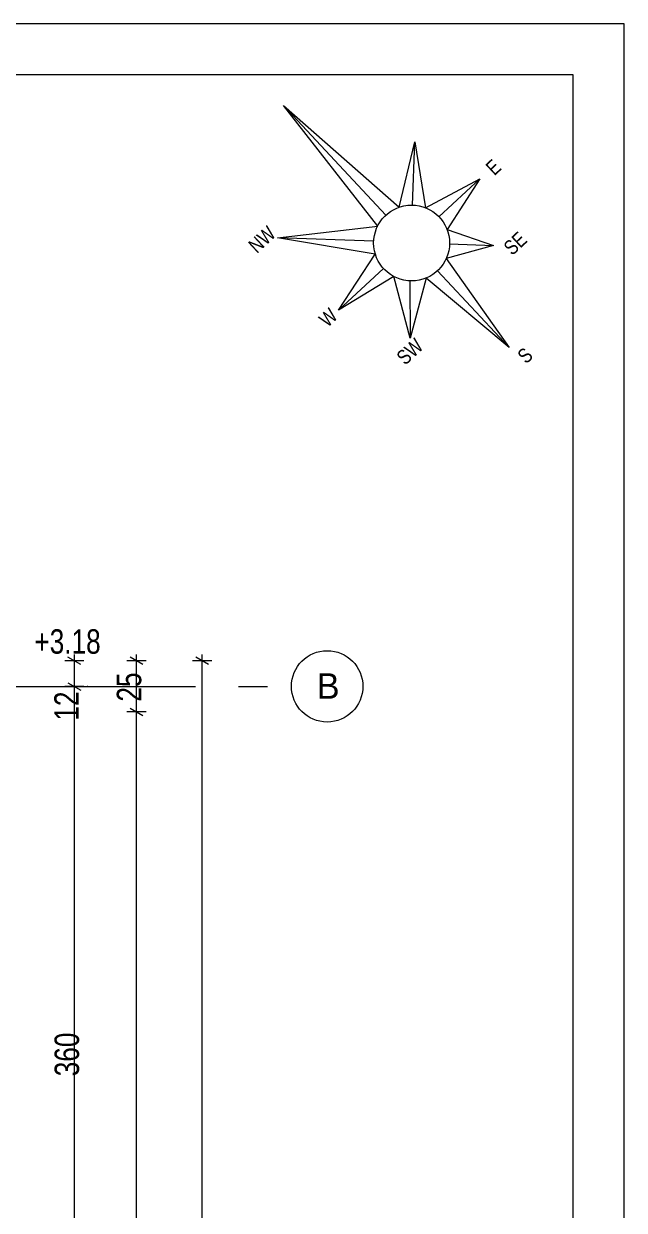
# Model space of a CAD drawing. Header units: millimetres. Extents: x -22688 to 165477, y -34508 to 218425.
# Drawn here: x 68712 to 71655, y 97226 to 103046 of the extents above; entities that cross this region are included whole.
import ezdxf

# ---------------------------------------------------------------- set-up
doc = ezdxf.new("R2010")
doc.units = ezdxf.units.MM
doc.header["$MEASUREMENT"] = 0
doc.linetypes.add('- Двойно прекъснати линии', pattern=[1093.611073, 529.166651, -211.666656, 141.111112, -211.666656])
for name, color, linetype, lineweight in [('1', 8, 'Continuous', 13), ('7', 7, 'Continuous', 25), ('85', 252, 'Continuous', 20)]:
    doc.layers.add(name, color=color, linetype=linetype, lineweight=lineweight)
doc.layers.add('4 _ - Фрагмент - Чертежи.2D Elements', color=7, linetype='Continuous')
doc.styles.add('GENERATED_STYLE_3', font='GOTHICB.TTF')
doc.styles.add('GENERATED_STYLE_6', font='Cambria Math.ttf')

msp = doc.modelspace()

# ---------------------------------------------------------------- linework, layer by layer
at = {"layer": '1', "linetype": '- Двойно прекъснати линии', "lineweight": 13}
for p, q in [((54338.6, 99795.9), (69024.1, 99795.9)), ((69024.1, 99795.9), (70024.1, 99795.9))]:
    msp.add_line(p, q, dxfattribs=at)
at = {"layer": '1', "color": 250, "linetype": '- Двойно прекъснати линии', "lineweight": 13, "true_color": 0x2b2b2b}
msp.add_point((69024.1, 99795.9), dxfattribs=at)
msp.add_point((69024.1, 99795.9), dxfattribs=at)
at = {"layer": '4 _ - Фрагмент - Чертежи.2D Elements', "linetype": 'Continuous', "lineweight": 25, "ltscale": 0.01}
for points in [[(71654.8, 103046), (50654.8, 103046), (50654.8, 88196), (71654.8, 88196)], [(71404.8, 102796), (51904.8, 102796), (51904.8, 88446), (71404.8, 88446)]]:
    msp.add_lwpolyline(points, close=True, dxfattribs=at)
at = {"layer": '7', "linetype": 'Continuous', "lineweight": 25}
msp.add_lwpolyline([(70446.6, 102053.6), (69984.3, 102645.3), (70552, 102146.1), (70628.1, 102467.4), (70680.9, 102143.4), (70946.8, 102286), (70786.6, 102036.5), (71014.1, 101958.5), (70782.6, 101894.4), (71090.8, 101457.1), (70684.4, 101798.7), (70605.2, 101504), (70525.9, 101806), (70254.3, 101641.1), (70434.8, 101916.5), (69956.5, 101996.1)], close=True, dxfattribs=at)
for points in [[(70486.1, 102106.4), (69984.3, 102645.3)], [(70617, 102156.3), (70628.1, 102467.4)], [(70746.6, 102099.6), (70946.8, 102286)], [(70427.1, 101979.4), (69956.5, 101996.1)], [(70798.8, 101966.1), (71014.1, 101958.5)], [(70474.5, 101846.1), (70254.3, 101641.1)], [(70739.6, 101834.3), (71090.8, 101457.1)], [(70603.8, 101784.6), (70605.2, 101504)]]:
    msp.add_lwpolyline(points, dxfattribs=at)
for centre, radius in [((70612.8, 101970.3), 186), ((70199.1, 99795.9), 175)]:
    msp.add_circle(centre, radius, dxfattribs=at)
at = {"layer": '85', "linetype": 'Continuous', "lineweight": 20}
for p, q in [((68991.5, 99902.8), (68929, 99938.9)), ((68960.2, 99920.9), (68960.2, 99951.4)), ((69296.1, 99902.8), (69233.6, 99938.9)), ((69264.9, 99920.9), (69264.9, 99951.4)), ((69617.7, 99902.8), (69555.2, 99938.9)), ((69586.5, 99920.9), (69586.5, 99951.4)), ((69007.1, 99920.9), (68913.3, 99920.9)), ((68960.2, 99795.9), (68960.2, 99920.9)), ((69311.8, 99920.9), (69218, 99920.9)), ((69264.9, 99670.9), (69264.9, 99920.9)), ((69633.4, 99920.9), (69539.6, 99920.9)), ((69586.5, 93020.9), (69586.5, 99920.9)), ((68929, 99813.9), (68991.5, 99777.8)), ((69007.1, 99795.9), (68913.3, 99795.9)), ((68960.2, 96195.9), (68960.2, 99795.9)), ((69311.8, 99670.9), (69218, 99670.9)), ((69233.6, 99688.9), (69296.1, 99652.8)), ((69264.9, 93270.9), (69264.9, 99670.9))]:
    msp.add_line(p, q, dxfattribs=at)

# ---------------------------------------------------------------- texts
at = {"layer": '1', "linetype": 'Continuous', "lineweight": 13, "style": 'GENERATED_STYLE_6'}
for s, insert, char_height, attachment_point in [('\\A1;{\\W0.800000x;\\pql;\\fCentury Gothic|b0|i0|c0|p34;+3.18}', (68764.5, 99954.2), 120, 7), ('\\A1;{\\pql;\\pt0;\\fCentury Gothic|b0|i0|c0|p34;В}', (70148.5, 99860.2), 125, 1)]:
    msp.add_mtext(s, dxfattribs=dict(at, insert=insert, char_height=char_height, attachment_point=attachment_point))
at = {"layer": '1', "linetype": 'Continuous', "lineweight": 13, "char_height": 120, "attachment_point": 7, "rotation": 90, "style": 'GENERATED_STYLE_6'}
for s, insert in [('\\A1;{\\W0.800000x;\\pql;\\fCentury Gothic|b0|i0|c0|p34;25}', (69289.8, 99720.9)), ('\\A1;{\\W0.800000x;\\pql;\\fCentury Gothic|b0|i0|c0|p34;12}', (68982.1, 99627.8)), ('\\A1;{\\W0.800000x;\\pql;\\fCentury Gothic|b0|i0|c0|p34;360}', (68985.1, 97883.4))]:
    msp.add_mtext(s, dxfattribs=dict(at, insert=insert))
at = {"layer": '7', "linetype": 'Continuous', "lineweight": 25, "char_height": 71.838, "attachment_point": 7, "rotation": 42.96192, "style": 'GENERATED_STYLE_3'}
for s, insert in [('\\A1;{\\W0.800000x;\\pql;\\fArial|b0|i0|c0|p34;E}', (71018.2, 102297.6)), ('\\A1;{\\W0.800000x;\\pql;\\fArial|b0|i0|c0|p34;NW}', (69855.1, 101916)), ('\\A1;{\\W0.800000x;\\pql;\\fArial|b0|i0|c0|p34;SE}', (71106.5, 101905.1)), ('\\A1;{\\W0.800000x;\\pql;\\fArial|b0|i0|c0|p34;W}', (70200.9, 101552.8)), ('\\A1;{\\W0.800000x;\\pql;\\fArial|b0|i0|c0|p34;SW}', (70581.9, 101367.1)), ('\\A1;{\\W0.800000x;\\pql;\\fArial|b0|i0|c0|p34;S}', (71174.5, 101373.5))]:
    msp.add_mtext(s, dxfattribs=dict(at, insert=insert))

doc.saveas('drawing.dxf')
